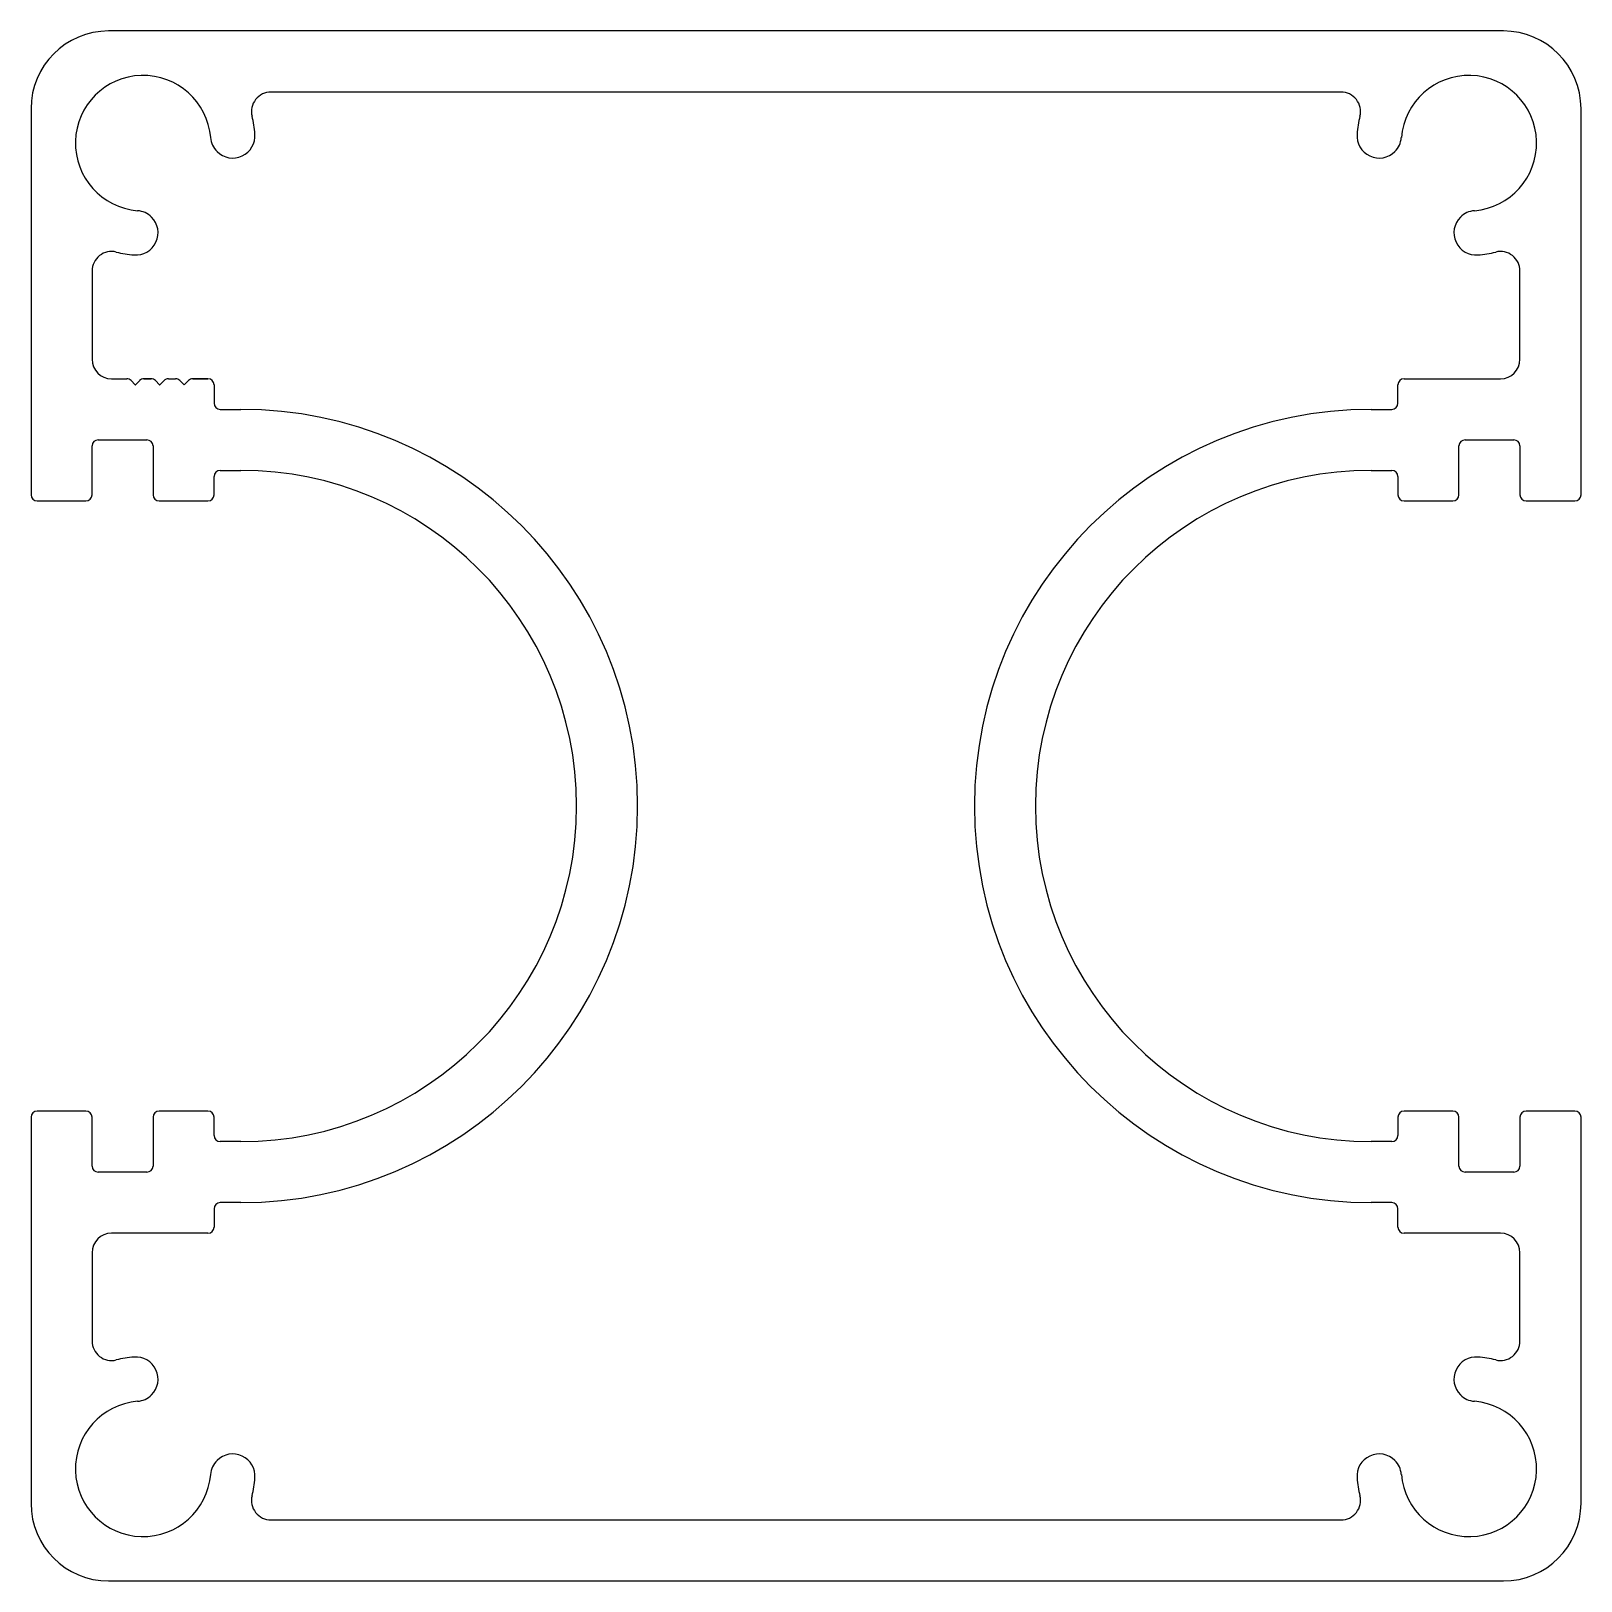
# Model space of a CAD drawing. Extents: x -31.8 to 31.7, y 1.7 to 65.2.
import ezdxf

# ---------------------------------------------------------------- set-up
doc = ezdxf.new("R2010")
doc.units = 0
doc.layers.add('POST', color=5, linetype='CONTINUOUS')

msp = doc.modelspace()

# ---------------------------------------------------------------- linework, layer by layer
at = {"layer": 'POST', "color": 7}
for p, q in [((28.567, 65.165), (-28.573, 65.165)), ((21.914, 62.665), (-21.921, 62.665)), ((-31.753, 61.985), (-31.753, 46.165)), ((31.747, 46.165), (31.747, 61.985)), ((-26.816, 57.541), (-26.816, 57.541)), ((-29.253, 55.333), (-29.253, 51.715)), ((29.247, 51.715), (29.247, 55.333)), ((-28.453, 50.915), (-27.832, 50.915)), ((-27.832, 50.915), (-27.832, 50.915)), ((-27.655, 50.842), (-27.484, 50.671)), ((-27.473, 50.671), (-27.301, 50.842)), ((-27.125, 50.915), (-26.832, 50.915)), ((-26.832, 50.915), (-27.125, 50.915)), ((-27.125, 50.915), (-26.832, 50.915)), ((-26.832, 50.915), (-27.125, 50.915)), ((-27.125, 50.915), (-26.832, 50.915)), ((-26.655, 50.842), (-26.484, 50.671)), ((-26.473, 50.671), (-26.302, 50.842)), ((-26.125, 50.915), (-25.832, 50.915)), ((-25.655, 50.842), (-25.484, 50.671)), ((-25.473, 50.671), (-25.302, 50.842)), ((-25.125, 50.915), (-24.503, 50.915)), ((-24.503, 50.915), (-25.125, 50.915)), ((24.497, 50.915), (28.447, 50.915)), ((-24.253, 50.665), (-24.253, 49.915)), ((24.247, 49.915), (24.247, 50.665)), ((-24.003, 49.665), (-23.153, 49.665)), ((23.147, 49.665), (23.997, 49.665)), ((-29.003, 48.415), (-27.003, 48.415)), ((26.997, 48.415), (28.997, 48.415)), ((-29.253, 46.165), (-29.253, 48.165)), ((-26.753, 48.165), (-26.753, 46.165)), ((26.747, 46.165), (26.747, 48.165)), ((29.247, 48.165), (29.247, 46.165)), ((-24.003, 47.165), (-23.153, 47.165)), ((23.147, 47.165), (23.997, 47.165)), ((-24.253, 46.165), (-24.253, 46.915)), ((24.247, 46.915), (24.247, 46.165)), ((-31.503, 45.915), (-29.503, 45.915)), ((-26.503, 45.915), (-24.503, 45.915)), ((24.497, 45.915), (26.497, 45.915)), ((29.497, 45.915), (31.497, 45.915)), ((-31.753, 20.665), (-31.753, 4.845)), ((-29.503, 20.915), (-31.503, 20.915)), ((-29.253, 18.665), (-29.253, 20.665)), ((-26.753, 20.665), (-26.753, 18.665)), ((-24.503, 20.915), (-26.503, 20.915)), ((-24.253, 19.915), (-24.253, 20.665)), ((24.247, 20.665), (24.247, 19.915)), ((26.497, 20.915), (24.497, 20.915)), ((26.747, 18.665), (26.747, 20.665)), ((29.247, 20.665), (29.247, 18.665)), ((31.497, 20.915), (29.497, 20.915)), ((31.747, 4.845), (31.747, 20.665)), ((-23.153, 19.665), (-24.003, 19.665)), ((23.997, 19.665), (23.147, 19.665)), ((-27.003, 18.415), (-29.003, 18.415)), ((28.997, 18.415), (26.997, 18.415)), ((-23.153, 17.165), (-24.003, 17.165)), ((23.997, 17.165), (23.147, 17.165)), ((-24.253, 16.915), (-24.253, 16.165)), ((24.247, 16.165), (24.247, 16.915)), ((-24.503, 15.915), (-28.453, 15.915)), ((28.447, 15.915), (24.497, 15.915)), ((-29.253, 15.115), (-29.253, 11.497)), ((29.247, 11.497), (29.247, 15.115)), ((26.809, 9.289), (26.809, 9.289)), ((-24.129, 6.602), (-24.129, 6.602)), ((-21.921, 4.165), (21.914, 4.165)), ((-28.573, 1.665), (28.567, 1.665))]:
    msp.add_line(p, q, dxfattribs=at)
for centre, radius, start, end in [((-28.573, 61.985), 3.18, 90, 180), ((28.567, 61.985), 3.18, 0, 90), ((-27.158, 60.57), 2.775, 4.6896, 265.3104), ((27.152, 60.57), 2.775, 274.6896, 175.3104), ((-21.921, 61.865), 0.8, 90, 193.88873), ((21.914, 61.865), 0.8, 346.11127, 90), ((-27.158, 60.57), 4.595, 4.6896, 13.88873), ((27.152, 60.57), 4.595, 166.11127, 175.3104), ((-23.486, 60.871), 0.91, 184.6896, 225), ((-23.486, 60.871), 0.91, 225, 4.6896), ((23.479, 60.871), 0.91, 175.3104, 315), ((23.479, 60.871), 0.91, 315, 355.3104), ((-27.46, 56.897), 0.91, 45, 85.3104), ((27.453, 56.897), 0.91, 94.6896, 135), ((-27.46, 56.897), 0.91, 265.3104, 45), ((27.453, 56.897), 0.91, 135, 274.6896), ((-28.453, 55.333), 0.8, 76.11127, 180), ((-27.158, 60.57), 4.595, 256.11127, 265.3104), ((27.152, 60.57), 4.595, 274.6896, 283.88873), ((28.447, 55.333), 0.8, 0, 103.88873), ((-28.453, 51.715), 0.8, 180, 270), ((28.447, 51.715), 0.8, 270, 0), ((-27.832, 50.665), 0.25, 45, 90), ((-27.125, 50.665), 0.25, 90, 135), ((-26.832, 50.665), 0.25, 45, 90), ((-26.125, 50.665), 0.25, 90, 135), ((-25.832, 50.665), 0.25, 45, 90), ((-25.125, 50.665), 0.25, 90, 135), ((-24.503, 50.665), 0.25, 0, 90), ((24.497, 50.665), 0.25, 90, 180), ((-27.478, 50.676), 0.008, 225, 315), ((-26.478, 50.676), 0.008, 225, 315), ((-25.478, 50.676), 0.008, 225, 315), ((-24.003, 49.915), 0.25, 180, 270), ((-23.153, 33.415), 16.25, 270, 90), ((23.147, 33.415), 16.25, 90, 270), ((23.997, 49.915), 0.25, 270, 0), ((-29.003, 48.165), 0.25, 90, 180), ((-27.003, 48.165), 0.25, 0, 90), ((26.997, 48.165), 0.25, 90, 180), ((28.997, 48.165), 0.25, 0, 90), ((-24.003, 46.915), 0.25, 90, 180), ((-23.153, 33.415), 13.75, 270, 90), ((23.147, 33.415), 13.75, 90, 270), ((23.997, 46.915), 0.25, 0, 90), ((-31.503, 46.165), 0.25, 180, 270), ((-29.503, 46.165), 0.25, 270, 0), ((-26.503, 46.165), 0.25, 180, 270), ((-24.503, 46.165), 0.25, 270, 0), ((24.497, 46.165), 0.25, 180, 270), ((26.497, 46.165), 0.25, 270, 0), ((29.497, 46.165), 0.25, 180, 270), ((31.497, 46.165), 0.25, 270, 0), ((-31.503, 20.665), 0.25, 90, 180), ((-29.503, 20.665), 0.25, 0, 90), ((-26.503, 20.665), 0.25, 90, 180), ((-24.503, 20.665), 0.25, 0, 90), ((24.497, 20.665), 0.25, 90, 180), ((26.497, 20.665), 0.25, 0, 90), ((29.497, 20.665), 0.25, 90, 180), ((31.497, 20.665), 0.25, 0, 90), ((-24.003, 19.915), 0.25, 180, 270), ((23.997, 19.915), 0.25, 270, 0), ((-29.003, 18.665), 0.25, 180, 270), ((-27.003, 18.665), 0.25, 270, 0), ((26.997, 18.665), 0.25, 180, 270), ((28.997, 18.665), 0.25, 270, 0), ((-24.003, 16.915), 0.25, 90, 180), ((23.997, 16.915), 0.25, 0, 90), ((-28.453, 15.115), 0.8, 90, 180), ((-24.503, 16.165), 0.25, 270, 0), ((24.497, 16.165), 0.25, 180, 270), ((28.447, 15.115), 0.8, 0, 90), ((-28.453, 11.497), 0.8, 180, 283.88873), ((28.447, 11.497), 0.8, 256.11127, 360), ((-27.158, 6.26), 4.595, 94.6896, 103.88873), ((-27.46, 9.933), 0.91, 315, 94.6896), ((27.453, 9.933), 0.91, 85.3104, 225), ((27.152, 6.26), 4.595, 76.11127, 85.3104), ((-27.158, 6.26), 2.775, 94.6896, 355.3104), ((-27.46, 9.933), 0.91, 274.6896, 315), ((27.152, 6.26), 2.775, 184.6896, 85.3104), ((27.453, 9.933), 0.91, 225, 265.3104), ((-23.486, 5.959), 0.91, 135, 175.3104), ((-23.486, 5.959), 0.91, 355.3104, 135), ((23.479, 5.959), 0.91, 45, 184.6896), ((23.479, 5.959), 0.91, 4.6896, 45), ((-27.158, 6.26), 4.595, 346.11127, 355.3104), ((27.152, 6.26), 4.595, 184.6896, 193.88873), ((-21.921, 4.965), 0.8, 166.11127, 270), ((21.914, 4.965), 0.8, 270, 13.88873), ((-28.573, 4.845), 3.18, 180, 270), ((28.567, 4.845), 3.18, 270, 0)]:
    msp.add_arc(centre, radius, start, end, dxfattribs=at)

doc.saveas('drawing.dxf')
